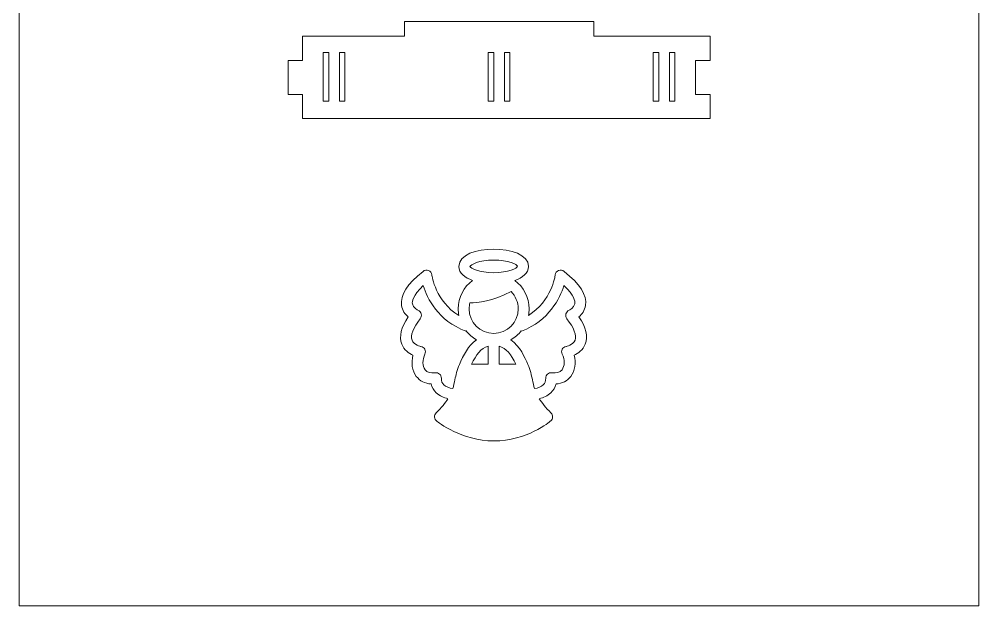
# Model space of a CAD drawing. Header units: millimetres. Extents: x -989 to 989, y -553 to 553.
# Drawn here: x 197.7 to 395.5, y 150.4 to 271.3 of the extents above; entities that cross this region are included whole.
import ezdxf

# ---------------------------------------------------------------- set-up
doc = ezdxf.new("R2010")
doc.units = ezdxf.units.MM
doc.header["$MEASUREMENT"] = 0
doc.layers.add('Camada 1', color=7, linetype='Continuous')

msp = doc.modelspace()

# ---------------------------------------------------------------- linework, layer by layer
at = {"layer": 'Camada 1', "color": 142, "lineweight": 20}
msp.add_lwpolyline([(197.7359, 150.4111), (395.4717, 150.4111), (395.4717, 414.1477), (197.7359, 414.1477), (197.7359, 150.4111)], close=True, dxfattribs=at)
at = {"layer": 'Camada 1', "lineweight": 9}
for points, knots in [([(340.1271, 250.7797), (310.0356, 250.7797), (286.2186, 250.7797), (256.1271, 250.7797), (256.1271, 250.7797), (256.1271, 250.7797), (256.1271, 255.7797), (256.1271, 255.7797), (256.1271, 255.7797), (256.1271, 255.7797), (253.1271, 255.7797), (253.1271, 255.7797), (253.1271, 255.7797), (253.1271, 255.7797), (253.1271, 262.7797), (253.1271, 262.7797), (253.1271, 262.7797), (253.1271, 262.7797), (256.1271, 262.7797), (256.1271, 262.7797), (256.1271, 262.7797), (256.1271, 262.7797), (256.1271, 267.7797), (256.1271, 267.7797), (256.1271, 267.7797), (256.1271, 267.7797), (265.6271, 267.7797), (265.6271, 267.7797), (265.6271, 267.7797), (265.6271, 267.7797), (265.6271, 267.7797), (265.6271, 267.7797), (265.6271, 267.7797), (265.6271, 267.7797), (277.1039, 267.7797), (277.1039, 267.7797), (277.1039, 267.7797), (277.1039, 267.7797), (277.1039, 270.7797), (277.1039, 270.7797), (277.1039, 270.7797), (289.3466, 270.7797), (303.884, 270.7797), (316.1267, 270.7797), (316.1267, 270.7797), (316.1267, 270.7797), (316.1267, 267.7797), (316.1267, 267.7797), (316.1267, 267.7797), (316.1267, 267.7797), (327.6271, 267.7797), (327.6271, 267.7797), (327.6271, 267.7797), (327.6271, 267.7797), (327.6271, 267.7797), (327.6271, 267.7797), (327.6271, 267.7797), (327.6271, 267.7797), (340.1271, 267.7797), (340.1271, 267.7797), (340.1271, 267.7797), (340.1271, 267.7797), (340.1271, 262.7797), (340.1271, 262.7797), (340.1271, 262.7797), (340.1271, 262.7797), (337.1271, 262.7797), (337.1271, 262.7797), (337.1271, 262.7797), (337.1271, 262.7797), (337.1271, 255.7797), (337.1271, 255.7797), (337.1271, 255.7797), (337.1271, 255.7797), (340.1271, 255.7797), (340.1271, 255.7797), (340.1271, 255.7797), (340.1271, 255.7797), (340.1271, 250.7797), (340.1271, 250.7797)], [0, 0, 0, 0, 0.04761905, 0.04761905, 0.04761905, 0.04761905, 0.0952381, 0.0952381, 0.0952381, 0.0952381, 0.14285714, 0.14285714, 0.14285714, 0.14285714, 0.19047619, 0.19047619, 0.19047619, 0.19047619, 0.23809524, 0.23809524, 0.23809524, 0.23809524, 0.28571429, 0.28571429, 0.28571429, 0.28571429, 0.33333333, 0.33333333, 0.33333333, 0.33333333, 0.38095238, 0.38095238, 0.38095238, 0.38095238, 0.42857143, 0.42857143, 0.42857143, 0.42857143, 0.47619048, 0.47619048, 0.47619048, 0.47619048, 0.52380952, 0.52380952, 0.52380952, 0.52380952, 0.57142857, 0.57142857, 0.57142857, 0.57142857, 0.61904762, 0.61904762, 0.61904762, 0.61904762, 0.66666667, 0.66666667, 0.66666667, 0.66666667, 0.71428571, 0.71428571, 0.71428571, 0.71428571, 0.76190476, 0.76190476, 0.76190476, 0.76190476, 0.80952381, 0.80952381, 0.80952381, 0.80952381, 0.85714286, 0.85714286, 0.85714286, 0.85714286, 0.9047619, 0.9047619, 0.9047619, 0.9047619, 1, 1, 1, 1]), ([(261.5061, 254.3914), (261.5061, 254.3914), (260.3929, 254.3914), (260.3929, 254.3914), (260.3929, 254.3914), (260.3929, 254.3914), (260.3929, 264.3914), (260.3929, 264.3914), (260.3929, 264.3914), (260.3929, 264.3914), (261.5061, 264.3914), (261.5061, 264.3914), (261.5061, 264.3914), (261.5061, 264.3914), (261.5061, 254.3914), (261.5061, 254.3914)], [0, 0, 0, 0, 0.2, 0.2, 0.2, 0.2, 0.4, 0.4, 0.4, 0.4, 0.6, 0.6, 0.6, 0.6, 1, 1, 1, 1]), ([(264.8457, 254.3914), (264.8457, 254.3914), (263.7325, 254.3914), (263.7325, 254.3914), (263.7325, 254.3914), (263.7325, 254.3914), (263.7325, 264.3914), (263.7325, 264.3914), (263.7325, 264.3914), (263.7325, 264.3914), (264.8457, 264.3914), (264.8457, 264.3914), (264.8457, 264.3914), (264.8457, 264.3914), (264.8457, 254.3914), (264.8457, 254.3914)], [0, 0, 0, 0, 0.2, 0.2, 0.2, 0.2, 0.4, 0.4, 0.4, 0.4, 0.6, 0.6, 0.6, 0.6, 1, 1, 1, 1]), ([(295.5139, 254.3914), (295.5139, 254.3914), (294.4007, 254.3914), (294.4007, 254.3914), (294.4007, 254.3914), (294.4007, 254.3914), (294.4007, 264.3914), (294.4007, 264.3914), (294.4007, 264.3914), (294.4007, 264.3914), (295.5139, 264.3914), (295.5139, 264.3914), (295.5139, 264.3914), (295.5139, 264.3914), (295.5139, 254.3914), (295.5139, 254.3914)], [0, 0, 0, 0, 0.2, 0.2, 0.2, 0.2, 0.4, 0.4, 0.4, 0.4, 0.6, 0.6, 0.6, 0.6, 1, 1, 1, 1]), ([(298.8535, 254.3914), (298.8535, 254.3914), (297.7403, 254.3914), (297.7403, 254.3914), (297.7403, 254.3914), (297.7403, 254.3914), (297.7403, 264.3914), (297.7403, 264.3914), (297.7403, 264.3914), (297.7403, 264.3914), (298.8535, 264.3914), (298.8535, 264.3914), (298.8535, 264.3914), (298.8535, 264.3914), (298.8535, 254.3914), (298.8535, 254.3914)], [0, 0, 0, 0, 0.2, 0.2, 0.2, 0.2, 0.4, 0.4, 0.4, 0.4, 0.6, 0.6, 0.6, 0.6, 1, 1, 1, 1]), ([(329.5056, 254.3914), (329.5056, 254.3914), (328.3924, 254.3914), (328.3924, 254.3914), (328.3924, 254.3914), (328.3924, 254.3914), (328.3924, 264.3914), (328.3924, 264.3914), (328.3924, 264.3914), (328.3924, 264.3914), (329.5056, 264.3914), (329.5056, 264.3914), (329.5056, 264.3914), (329.5056, 264.3914), (329.5056, 254.3914), (329.5056, 254.3914)], [0, 0, 0, 0, 0.2, 0.2, 0.2, 0.2, 0.4, 0.4, 0.4, 0.4, 0.6, 0.6, 0.6, 0.6, 1, 1, 1, 1]), ([(332.8452, 254.3914), (332.8452, 254.3914), (331.732, 254.3914), (331.732, 254.3914), (331.732, 254.3914), (331.732, 254.3914), (331.732, 264.3914), (331.732, 264.3914), (331.732, 264.3914), (331.732, 264.3914), (332.8452, 264.3914), (332.8452, 264.3914), (332.8452, 264.3914), (332.8452, 264.3914), (332.8452, 254.3914), (332.8452, 254.3914)], [0, 0, 0, 0, 0.2, 0.2, 0.2, 0.2, 0.4, 0.4, 0.4, 0.4, 0.6, 0.6, 0.6, 0.6, 1, 1, 1, 1])]:
    msp.add_open_spline(points, degree=3, knots=knots, dxfattribs=at)
at = {"layer": 'Camada 1', "color": 250, "lineweight": 9}
for points, knots in [([(313.0786, 209.9469), (313.7024, 210.4795), (314.2861, 211.2636), (314.4402, 212.3047), (314.4402, 212.3047), (314.7513, 214.4136), (313.3017, 216.7084), (310.0096, 219.3199), (310.0096, 219.3199), (309.6923, 219.5729), (309.2626, 219.6347), (308.8839, 219.4788), (308.8839, 219.4788), (308.5086, 219.3265), (308.2429, 218.9802), (308.1917, 218.5767), (308.1917, 218.5767), (308.1607, 218.3316), (307.4493, 213.2267), (302.681, 210.2309), (302.681, 210.2309), (302.7646, 210.6742), (302.8191, 211.1273), (302.8191, 211.5939), (302.8191, 211.5939), (302.8191, 213.9918), (301.6437, 216.1046), (299.8552, 217.4397), (299.8552, 217.4397), (301.5013, 218.0104), (302.6808, 218.9632), (302.6808, 220.3381), (302.6808, 220.3381), (302.6809, 222.7795), (298.9633, 223.8913), (295.508, 223.8913), (295.508, 223.8913), (292.0529, 223.8913), (288.3351, 222.7795), (288.3351, 220.3382), (288.3351, 220.3382), (288.3351, 218.964), (289.5118, 218.0119), (291.1563, 217.4411), (291.1563, 217.4411), (289.368, 216.1062), (288.1913, 213.9925), (288.1913, 211.594), (288.1913, 211.594), (288.1913, 211.1172), (288.2443, 210.6534), (288.3323, 210.2024), (288.3323, 210.2024), (283.5197, 213.1938), (282.8012, 218.3301), (282.7702, 218.5739), (282.7702, 218.5739), (282.7218, 218.979), (282.4578, 219.3251), (282.0806, 219.4797), (282.0806, 219.4797), (281.7008, 219.6332), (281.2724, 219.5745), (280.9526, 219.3199), (280.9526, 219.3199), (277.6604, 216.7084), (276.2105, 214.4137), (276.5218, 212.3047), (276.5218, 212.3047), (276.6759, 211.2637), (277.2597, 210.4795), (277.8832, 209.9469), (277.8832, 209.9469), (276.4237, 207.7602), (275.9862, 205.874), (276.5862, 204.3275), (276.5862, 204.3275), (277.0571, 203.1098), (278.0563, 202.4219), (278.8748, 202.0462), (278.8748, 202.0462), (278.4656, 200.4529), (278.7048, 198.8318), (279.5673, 197.6858), (279.5673, 197.6858), (280.2909, 196.725), (281.3472, 196.1908), (282.609, 196.1309), (282.609, 196.1309), (282.7878, 195.4195), (283.1518, 194.7956), (283.6901, 194.2894), (283.6901, 194.2894), (284.3621, 193.6588), (285.2262, 193.2863), (286.0829, 193.0658), (286.0829, 193.0658), (285.5476, 192.2163), (284.7905, 191.2715), (283.6638, 190.1449), (283.6638, 190.1449), (283.4362, 189.9173), (283.3174, 189.6049), (283.3351, 189.2838), (283.3351, 189.2838), (283.354, 188.9622), (283.5084, 188.6643), (283.7604, 188.4652), (283.7604, 188.4652), (283.9704, 188.2979), (288.9999, 184.3674), (295.4772, 184.3674), (295.4772, 184.3674), (302.3816, 184.3674), (307.0591, 188.3255), (307.2538, 188.4943), (307.2538, 188.4943), (307.4916, 188.6982), (307.6329, 188.9931), (307.6444, 189.3057), (307.6444, 189.3057), (307.6561, 189.6198), (307.537, 189.9235), (307.3155, 190.1451), (307.3155, 190.1451), (306.1903, 191.2717), (305.4332, 192.2195), (304.9023, 193.0732), (304.9023, 193.0732), (305.7517, 193.295), (306.6053, 193.6648), (307.2713, 194.2895), (307.2713, 194.2895), (307.8101, 194.7957), (308.1739, 195.4196), (308.3528, 196.1311), (308.3528, 196.1311), (309.6145, 196.191), (310.6711, 196.7251), (311.3942, 197.6859), (311.3942, 197.6859), (312.257, 198.832), (312.4962, 200.453), (312.0866, 202.0465), (312.0866, 202.0465), (312.9053, 202.422), (313.9046, 203.1099), (314.3753, 204.3276), (314.3753, 204.3276), (314.9757, 205.874), (314.5385, 207.7602), (313.0786, 209.9469)], [0, 0, 0, 0, 0.02564103, 0.02564103, 0.02564103, 0.02564103, 0.05128205, 0.05128205, 0.05128205, 0.05128205, 0.07692308, 0.07692308, 0.07692308, 0.07692308, 0.1025641, 0.1025641, 0.1025641, 0.1025641, 0.12820513, 0.12820513, 0.12820513, 0.12820513, 0.15384615, 0.15384615, 0.15384615, 0.15384615, 0.17948718, 0.17948718, 0.17948718, 0.17948718, 0.20512821, 0.20512821, 0.20512821, 0.20512821, 0.23076923, 0.23076923, 0.23076923, 0.23076923, 0.25641026, 0.25641026, 0.25641026, 0.25641026, 0.28205128, 0.28205128, 0.28205128, 0.28205128, 0.30769231, 0.30769231, 0.30769231, 0.30769231, 0.33333333, 0.33333333, 0.33333333, 0.33333333, 0.35897436, 0.35897436, 0.35897436, 0.35897436, 0.38461538, 0.38461538, 0.38461538, 0.38461538, 0.41025641, 0.41025641, 0.41025641, 0.41025641, 0.43589744, 0.43589744, 0.43589744, 0.43589744, 0.46153846, 0.46153846, 0.46153846, 0.46153846, 0.48717949, 0.48717949, 0.48717949, 0.48717949, 0.51282051, 0.51282051, 0.51282051, 0.51282051, 0.53846154, 0.53846154, 0.53846154, 0.53846154, 0.56410256, 0.56410256, 0.56410256, 0.56410256, 0.58974359, 0.58974359, 0.58974359, 0.58974359, 0.61538462, 0.61538462, 0.61538462, 0.61538462, 0.64102564, 0.64102564, 0.64102564, 0.64102564, 0.66666667, 0.66666667, 0.66666667, 0.66666667, 0.69230769, 0.69230769, 0.69230769, 0.69230769, 0.71794872, 0.71794872, 0.71794872, 0.71794872, 0.74358974, 0.74358974, 0.74358974, 0.74358974, 0.76923077, 0.76923077, 0.76923077, 0.76923077, 0.79487179, 0.79487179, 0.79487179, 0.79487179, 0.82051282, 0.82051282, 0.82051282, 0.82051282, 0.84615385, 0.84615385, 0.84615385, 0.84615385, 0.87179487, 0.87179487, 0.87179487, 0.87179487, 0.8974359, 0.8974359, 0.8974359, 0.8974359, 0.92307692, 0.92307692, 0.92307692, 0.92307692, 0.94871795, 0.94871795, 0.94871795, 0.94871795, 1, 1, 1, 1]), ([(290.5844, 220.3065), (290.7136, 220.6734), (292.4243, 221.6379), (295.5082, 221.6379), (295.5082, 221.6379), (298.592, 221.6379), (300.3014, 220.6735), (300.4321, 220.3696), (300.4321, 220.3696), (300.3014, 220.0028), (298.5921, 219.0378), (295.5082, 219.0378), (295.5082, 219.0378), (292.4243, 219.0378), (290.7136, 220.0028), (290.5844, 220.3065)], [0, 0, 0, 0, 0.2, 0.2, 0.2, 0.2, 0.4, 0.4, 0.4, 0.4, 0.6, 0.6, 0.6, 0.6, 1, 1, 1, 1]), ([(288.4381, 200.1137), (287.9376, 198.9549), (287.7293, 197.9556), (287.5285, 196.9904), (287.5285, 196.9904), (287.3992, 196.3713), (287.2656, 195.7756), (287.0676, 195.1609), (287.0676, 195.1609), (286.3678, 195.2885), (285.6752, 195.5174), (285.2321, 195.9327), (285.2321, 195.9327), (284.8757, 196.2672), (284.7189, 196.6954), (284.739, 197.2777), (284.739, 197.2777), (284.7496, 197.6152), (284.6103, 197.9395), (284.3563, 198.1628), (284.3563, 198.1628), (284.1041, 198.3854), (283.7695, 198.4839), (283.4293, 198.4279), (283.4293, 198.4279), (282.49, 198.2726), (281.7902, 198.4779), (281.3677, 199.0398), (281.3677, 199.0398), (280.7973, 199.7999), (280.7854, 201.0939), (281.3399, 202.2601), (281.3399, 202.2601), (281.4893, 202.5772), (281.4807, 202.9456), (281.3224, 203.2565), (281.3224, 203.2565), (281.1639, 203.5682), (280.8647, 203.7891), (280.521, 203.8534), (280.521, 203.8534), (280.5065, 203.8555), (279.0701, 204.1361), (278.6844, 205.1513), (278.6844, 205.1513), (278.3189, 206.1115), (278.9235, 207.6784), (280.3846, 209.5637), (280.3846, 209.5637), (280.6018, 209.843), (280.6738, 210.2092), (280.5813, 210.5511), (280.5813, 210.5511), (280.4876, 210.893), (280.2396, 211.1709), (279.9094, 211.3015), (279.9094, 211.3015), (279.8992, 211.3051), (278.8823, 211.7467), (278.752, 212.6336), (278.752, 212.6336), (278.6815, 213.1046), (278.806, 214.3224), (280.9819, 216.3751), (280.9819, 216.3751), (281.796, 213.7607), (284.0014, 209.1802), (289.7406, 207.0042), (289.7406, 207.0042), (289.7406, 207.0042), (289.7774, 207.1011), (289.7774, 207.1011), (289.7774, 207.1011), (290.376, 206.3413), (291.1138, 205.7102), (291.9633, 205.2357), (291.9633, 205.2357), (290.2806, 204.0408), (289.2667, 202.0419), (288.4381, 200.1137)], [0, 0, 0, 0, 0.04761905, 0.04761905, 0.04761905, 0.04761905, 0.0952381, 0.0952381, 0.0952381, 0.0952381, 0.14285714, 0.14285714, 0.14285714, 0.14285714, 0.19047619, 0.19047619, 0.19047619, 0.19047619, 0.23809524, 0.23809524, 0.23809524, 0.23809524, 0.28571429, 0.28571429, 0.28571429, 0.28571429, 0.33333333, 0.33333333, 0.33333333, 0.33333333, 0.38095238, 0.38095238, 0.38095238, 0.38095238, 0.42857143, 0.42857143, 0.42857143, 0.42857143, 0.47619048, 0.47619048, 0.47619048, 0.47619048, 0.52380952, 0.52380952, 0.52380952, 0.52380952, 0.57142857, 0.57142857, 0.57142857, 0.57142857, 0.61904762, 0.61904762, 0.61904762, 0.61904762, 0.66666667, 0.66666667, 0.66666667, 0.66666667, 0.71428571, 0.71428571, 0.71428571, 0.71428571, 0.76190476, 0.76190476, 0.76190476, 0.76190476, 0.80952381, 0.80952381, 0.80952381, 0.80952381, 0.85714286, 0.85714286, 0.85714286, 0.85714286, 0.9047619, 0.9047619, 0.9047619, 0.9047619, 1, 1, 1, 1]), ([(312.2776, 205.1515), (311.8918, 204.1364), (310.4554, 203.8559), (310.4483, 203.8544), (310.4483, 203.8544), (310.1005, 203.7945), (309.8011, 203.5756), (309.6396, 203.2626), (309.6396, 203.2626), (309.4786, 202.95), (309.4708, 202.5788), (309.6221, 202.2604), (309.6221, 202.2604), (310.1766, 201.0941), (310.1647, 199.8), (309.5939, 199.0399), (309.5939, 199.0399), (309.1714, 198.4782), (308.4746, 198.2714), (307.5327, 198.428), (307.5327, 198.428), (307.1937, 198.484), (306.8577, 198.3855), (306.6053, 198.1628), (306.6053, 198.1628), (306.3518, 197.9396), (306.2123, 197.6153), (306.2225, 197.2777), (306.2225, 197.2777), (306.2431, 196.6954), (306.0859, 196.2686), (305.731, 195.9341), (305.731, 195.9341), (305.2953, 195.5235), (304.6219, 195.2945), (303.9351, 195.1652), (303.9351, 195.1652), (303.743, 195.7726), (303.6108, 196.364), (303.4835, 196.9772), (303.4835, 196.9772), (303.281, 197.9481), (303.0712, 198.9533), (302.5737, 200.1109), (302.5737, 200.1109), (301.9459, 201.5706), (300.9495, 203.8718), (299.0336, 205.2276), (299.0336, 205.2276), (299.8729, 205.6951), (300.6034, 206.3148), (301.1991, 207.0609), (301.1991, 207.0609), (301.1991, 207.0609), (301.221, 207.0041), (301.221, 207.0041), (301.221, 207.0041), (306.9607, 209.1802), (309.1658, 213.7606), (309.9796, 216.375), (309.9796, 216.375), (312.1438, 214.3325), (312.2774, 213.118), (312.2129, 212.647), (312.2129, 212.647), (312.0882, 211.7453), (311.0521, 211.3015), (311.0521, 211.3015), (311.0521, 211.3015), (310.7222, 211.1709), (310.4743, 210.893), (310.3802, 210.5511), (310.3802, 210.5511), (310.2879, 210.2093), (310.3597, 209.8432), (310.5767, 209.5637), (310.5767, 209.5637), (312.0386, 207.6786), (312.6429, 206.1116), (312.2776, 205.1515)], [0, 0, 0, 0, 0.04761905, 0.04761905, 0.04761905, 0.04761905, 0.0952381, 0.0952381, 0.0952381, 0.0952381, 0.14285714, 0.14285714, 0.14285714, 0.14285714, 0.19047619, 0.19047619, 0.19047619, 0.19047619, 0.23809524, 0.23809524, 0.23809524, 0.23809524, 0.28571429, 0.28571429, 0.28571429, 0.28571429, 0.33333333, 0.33333333, 0.33333333, 0.33333333, 0.38095238, 0.38095238, 0.38095238, 0.38095238, 0.42857143, 0.42857143, 0.42857143, 0.42857143, 0.47619048, 0.47619048, 0.47619048, 0.47619048, 0.52380952, 0.52380952, 0.52380952, 0.52380952, 0.57142857, 0.57142857, 0.57142857, 0.57142857, 0.61904762, 0.61904762, 0.61904762, 0.61904762, 0.66666667, 0.66666667, 0.66666667, 0.66666667, 0.71428571, 0.71428571, 0.71428571, 0.71428571, 0.76190476, 0.76190476, 0.76190476, 0.76190476, 0.80952381, 0.80952381, 0.80952381, 0.80952381, 0.85714286, 0.85714286, 0.85714286, 0.85714286, 0.9047619, 0.9047619, 0.9047619, 0.9047619, 1, 1, 1, 1]), ([(290.4453, 211.5938), (290.4453, 212.0282), (290.517, 212.4427), (290.6195, 212.8453), (290.6195, 212.8453), (292.1954, 212.8417), (295.2631, 213.1585), (299.0954, 215.1531), (299.0954, 215.1531), (300.0038, 214.2384), (300.5655, 212.9811), (300.5655, 211.5938), (300.5655, 211.5938), (300.5655, 208.8038), (298.2956, 206.5341), (295.5053, 206.5341), (295.5053, 206.5341), (292.715, 206.5341), (290.4453, 208.8038), (290.4453, 211.5938)], [0, 0, 0, 0, 0.16666667, 0.16666667, 0.16666667, 0.16666667, 0.33333333, 0.33333333, 0.33333333, 0.33333333, 0.5, 0.5, 0.5, 0.5, 0.66666667, 0.66666667, 0.66666667, 0.66666667, 1, 1, 1, 1]), ([(294.3505, 200.164), (294.3505, 200.164), (290.9349, 200.164), (290.9349, 200.164), (290.9349, 200.164), (291.8828, 202.1682), (292.8714, 203.4649), (294.3505, 203.8986), (294.3505, 203.8986), (294.3505, 203.8986), (294.3505, 200.164), (294.3505, 200.164)], [0, 0, 0, 0, 0.25, 0.25, 0.25, 0.25, 0.5, 0.5, 0.5, 0.5, 1, 1, 1, 1]), ([(296.6039, 200.164), (296.6039, 200.164), (296.6039, 203.9161), (296.6039, 203.9161), (296.6039, 203.9161), (298.1151, 203.5003), (299.1156, 202.1944), (300.0752, 200.164), (300.0752, 200.164), (300.0752, 200.164), (296.6039, 200.164), (296.6039, 200.164)], [0, 0, 0, 0, 0.25, 0.25, 0.25, 0.25, 0.5, 0.5, 0.5, 0.5, 1, 1, 1, 1])]:
    msp.add_open_spline(points, degree=3, knots=knots, dxfattribs=at)

doc.saveas('drawing.dxf')
